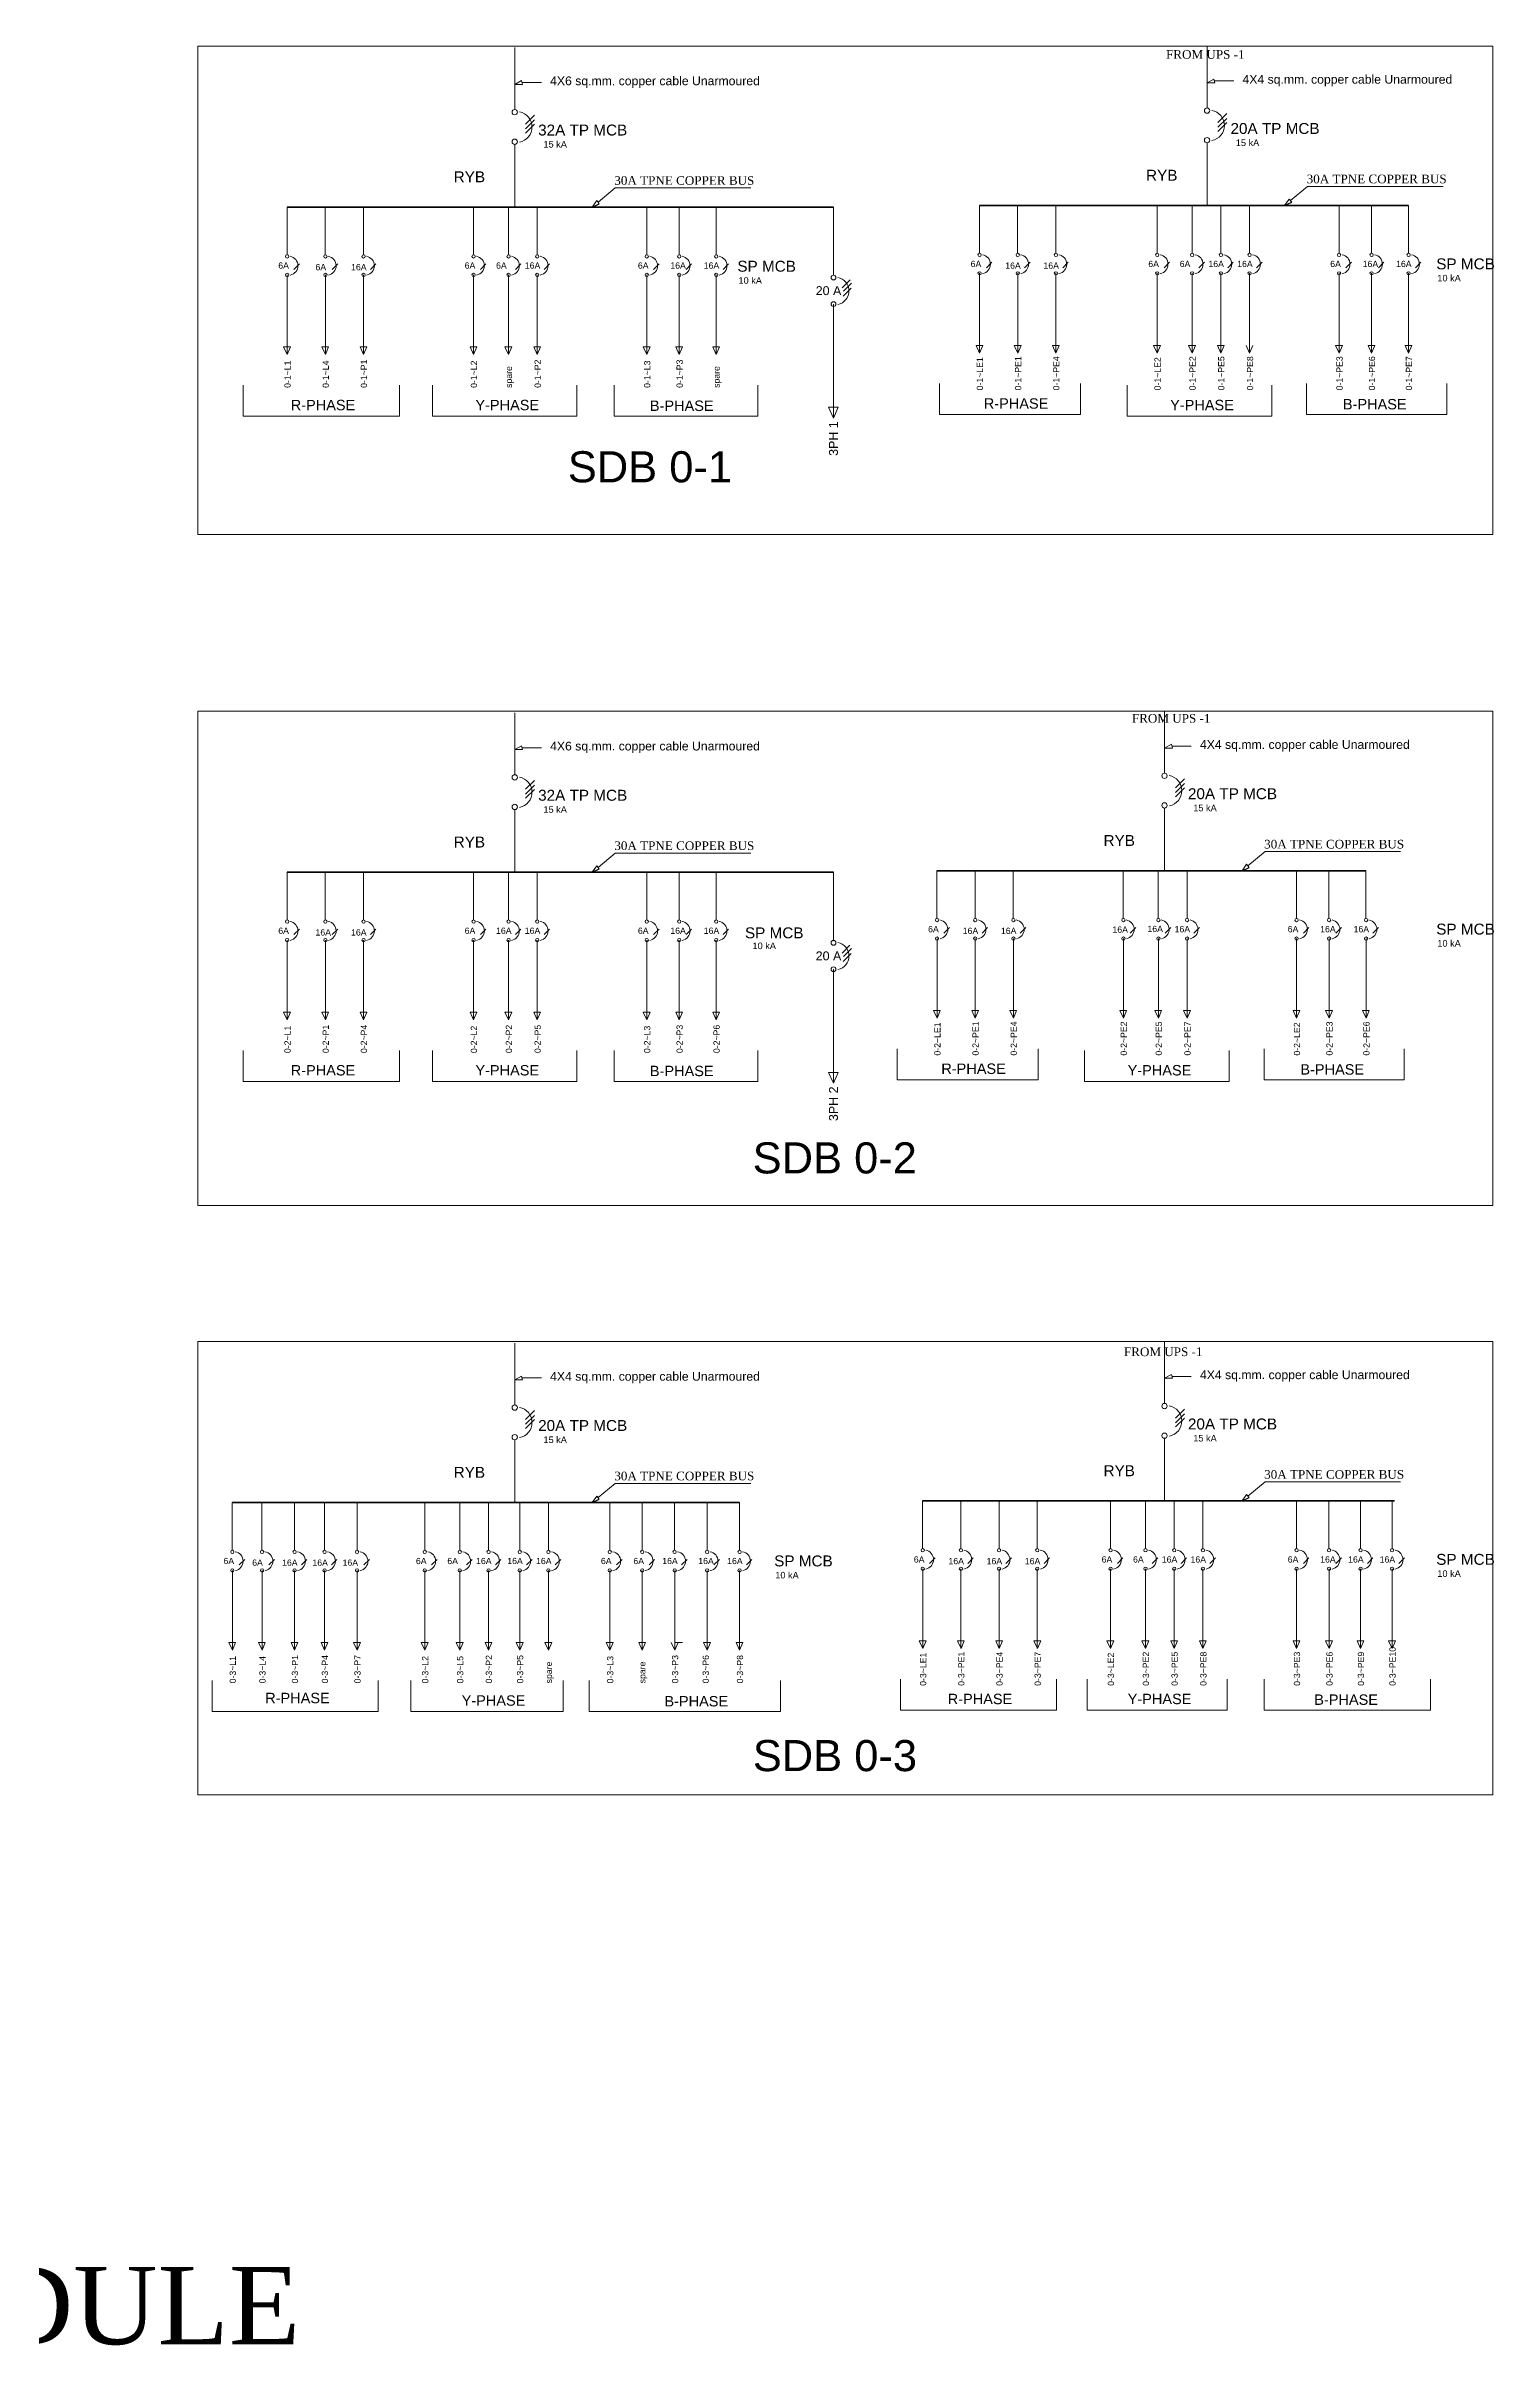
# Model space of a CAD drawing. Header units: millimetres. Extents: x 2390631 to 3337895, y 3598750 to 3969149.
# Drawn here: x 2848008 to 2918262, y 3700298 to 3811901 of the extents above; entities that cross this region are included whole.
import ezdxf

# ---------------------------------------------------------------- set-up
doc = ezdxf.new("R2010")
doc.units = ezdxf.units.MM
doc.header["$MEASUREMENT"] = 0
doc.layers.add('7 POWER PT WIRING', color=3, linetype='Continuous', lineweight=25)
doc.layers.add('Singleline', color=82, linetype='Continuous', lineweight=20)
doc.styles.add('ARIAL', font='arial.ttf')
doc.styles.add('MM', font='dutch.ttf')
doc.styles.add('ROOM', font='arial.ttf')

msp = doc.modelspace()

# ---------------------------------------------------------------- linework, layer by layer
at = {"layer": '7 POWER PT WIRING'}
for p, q in [((2874510, 3804087), (2874854, 3804247)), ((2908102, 3804162), (2908447, 3804323)), ((2874510, 3771809), (2874854, 3771969)), ((2906039, 3771884), (2906383, 3772044)), ((2874510, 3741227), (2874854, 3741387)), ((2906039, 3741302), (2906383, 3741462))]:
    msp.add_line(p, q, dxfattribs=at)
at = {"layer": 'Singleline', "ltscale": 3}
for p, q in [((2918205, 3811900), (2855377, 3811900)), ((2855377, 3811900), (2855377, 3788190)), ((2918205, 3788190), (2918205, 3811900)), ((2855377, 3788190), (2918205, 3788190)), ((2918205, 3779622), (2855377, 3779622)), ((2855377, 3779622), (2855377, 3755631)), ((2918205, 3755631), (2918205, 3779622)), ((2855377, 3755631), (2918205, 3755631)), ((2918205, 3749040), (2855377, 3749040)), ((2855377, 3749040), (2855377, 3727049)), ((2918205, 3727049), (2918205, 3749040)), ((2855377, 3727049), (2918205, 3727049))]:
    msp.add_line(p, q, dxfattribs=at)
at = {"layer": 'Singleline'}
for p, q in [((2870749, 3808820), (2870749, 3811825)), ((2904341, 3808895), (2904341, 3811901)), ((2871080, 3810224), (2870749, 3810037)), ((2904672, 3810299), (2904341, 3810112)), ((2871129, 3810037), (2870749, 3810037)), ((2904721, 3810112), (2904341, 3810112)), ((2870748, 3804087), (2870749, 3806788)), ((2870749, 3805873), (2870749, 3807126)), ((2904340, 3804162), (2904341, 3806864)), ((2904341, 3805948), (2904341, 3807202)), ((2874731, 3804396), (2874510, 3804087)), ((2908323, 3804472), (2908102, 3804162)), ((2870749, 3776542), (2870749, 3779547)), ((2902278, 3776617), (2902278, 3779622)), ((2871080, 3777945), (2870749, 3777758)), ((2871129, 3777758), (2870749, 3777758)), ((2902609, 3778021), (2902278, 3777833)), ((2902658, 3777833), (2902278, 3777833)), ((2870748, 3771809), (2870749, 3774510)), ((2870749, 3773594), (2870749, 3774848)), ((2902277, 3771884), (2902278, 3774585)), ((2902278, 3773670), (2902278, 3774923)), ((2906260, 3772193), (2906039, 3771884)), ((2874731, 3772118), (2874510, 3771809)), ((2870749, 3745960), (2870749, 3748965)), ((2902278, 3746035), (2902278, 3749040)), ((2871080, 3747364), (2870749, 3747177)), ((2871129, 3747177), (2870749, 3747177)), ((2902609, 3747439), (2902278, 3747252)), ((2902658, 3747252), (2902278, 3747252)), ((2902278, 3743088), (2902278, 3744342)), ((2870748, 3741227), (2870749, 3743928)), ((2870749, 3743013), (2870749, 3744266)), ((2902277, 3741302), (2902278, 3744004)), ((2874731, 3741536), (2874510, 3741227)), ((2906260, 3741611), (2906039, 3741302))]:
    msp.add_line(p, q, dxfattribs=at)
at = {"layer": 'Singleline', "ltscale": 2.5}
for p, q in [((2871080, 3810224), (2871129, 3810037)), ((2904672, 3810299), (2904721, 3810112)), ((2874731, 3804396), (2874854, 3804247)), ((2908323, 3804472), (2908447, 3804323)), ((2871080, 3777945), (2871129, 3777758)), ((2902609, 3778021), (2902658, 3777833)), ((2906260, 3772193), (2906383, 3772044)), ((2874731, 3772118), (2874854, 3771969)), ((2871080, 3747364), (2871129, 3747177)), ((2902609, 3747439), (2902658, 3747252)), ((2874731, 3741536), (2874854, 3741387)), ((2906260, 3741611), (2906383, 3741462))]:
    msp.add_line(p, q, dxfattribs=at)
at = {"layer": 'Singleline', "color": 4}
for p, q in [((2871104, 3810130), (2872048, 3810130)), ((2904697, 3810206), (2905640, 3810206)), ((2871104, 3777852), (2872048, 3777852)), ((2902633, 3777927), (2903577, 3777927)), ((2871104, 3747270), (2872048, 3747270)), ((2902633, 3747345), (2903577, 3747345))]:
    msp.add_line(p, q, dxfattribs=at)
at = {"layer": 'Singleline', "color": 2}
for p, q in [((2871279, 3808112), (2871710, 3808543)), ((2871279, 3807883), (2871710, 3808314)), ((2871279, 3807678), (2871710, 3808110)), ((2904871, 3808187), (2905302, 3808618)), ((2904871, 3807958), (2905302, 3808389)), ((2904871, 3807754), (2905302, 3808185)), ((2868749, 3801773), (2868749, 3804087)), ((2870446, 3801773), (2870446, 3804087)), ((2871840, 3801773), (2871840, 3804087)), ((2901918, 3801848), (2901918, 3804162)), ((2903615, 3801848), (2903615, 3804162)), ((2905009, 3801848), (2905009, 3804162)), ((2906404, 3801848), (2906404, 3804162)), ((2869083, 3801059), (2869352, 3801328)), ((2870780, 3801059), (2871049, 3801328)), ((2872174, 3801059), (2872444, 3801328)), ((2902252, 3801134), (2902521, 3801404)), ((2903949, 3801134), (2904218, 3801404)), ((2905343, 3801134), (2905613, 3801404)), ((2906738, 3801134), (2907007, 3801404)), ((2868752, 3800795), (2868752, 3796929)), ((2870449, 3800795), (2870449, 3796929)), ((2871843, 3800795), (2871843, 3796929)), ((2886707, 3800001), (2887092, 3800387)), ((2901921, 3800870), (2901921, 3797004)), ((2903618, 3800870), (2903618, 3797004)), ((2905012, 3800870), (2905012, 3797004)), ((2906407, 3800870), (2906407, 3797004)), ((2868581, 3797296), (2868911, 3797296)), ((2870278, 3797296), (2870608, 3797296)), ((2871673, 3797296), (2872003, 3797296)), ((2901750, 3797371), (2902080, 3797371)), ((2903447, 3797371), (2903777, 3797371)), ((2904842, 3797371), (2905172, 3797371)), ((2866755, 3795445), (2866755, 3793941)), ((2873768, 3795445), (2873768, 3793941)), ((2900463, 3795445), (2900463, 3793941)), ((2907476, 3795445), (2907476, 3793941)), ((2866755, 3793941), (2873768, 3793941)), ((2900463, 3793941), (2907476, 3793941)), ((2871279, 3775833), (2871710, 3776264)), ((2871279, 3775604), (2871710, 3776035)), ((2871279, 3775400), (2871710, 3775831)), ((2902808, 3775909), (2903239, 3776340)), ((2902808, 3775679), (2903239, 3776110)), ((2902808, 3775475), (2903239, 3775906)), ((2868749, 3769494), (2868749, 3771809)), ((2870446, 3769494), (2870446, 3771809)), ((2871840, 3769494), (2871840, 3771809)), ((2900278, 3769569), (2900278, 3771884)), ((2901975, 3769569), (2901975, 3771884)), ((2903369, 3769569), (2903369, 3771884)), ((2869083, 3768781), (2869352, 3769050)), ((2870780, 3768781), (2871049, 3769050)), ((2872174, 3768781), (2872444, 3769050)), ((2900612, 3768856), (2900881, 3769125)), ((2902309, 3768856), (2902578, 3769125)), ((2903703, 3768856), (2903973, 3769125)), ((2868752, 3768516), (2868752, 3764650)), ((2870449, 3768516), (2870449, 3764650)), ((2871843, 3768516), (2871843, 3764650)), ((2886706, 3767723), (2887091, 3768108)), ((2900281, 3768591), (2900281, 3764725)), ((2901978, 3768591), (2901978, 3764725)), ((2903372, 3768591), (2903372, 3764725)), ((2868581, 3765018), (2868911, 3765018)), ((2870278, 3765018), (2870608, 3765018)), ((2871673, 3765018), (2872003, 3765018)), ((2900110, 3765093), (2900440, 3765093)), ((2901807, 3765093), (2902137, 3765093)), ((2903202, 3765093), (2903532, 3765093)), ((2866755, 3763167), (2866755, 3761662)), ((2873768, 3763167), (2873768, 3761662)), ((2898399, 3763167), (2898399, 3761662)), ((2905413, 3763167), (2905413, 3761662)), ((2866755, 3761662), (2873768, 3761662)), ((2898399, 3761662), (2905413, 3761662)), ((2871279, 3745252), (2871710, 3745683)), ((2871279, 3745023), (2871710, 3745454)), ((2902808, 3745327), (2903239, 3745758)), ((2902808, 3745098), (2903239, 3745529)), ((2871279, 3744818), (2871710, 3745250)), ((2902808, 3744894), (2903239, 3745325)), ((2866384, 3738913), (2866384, 3741227)), ((2868082, 3738913), (2868082, 3741227)), ((2869476, 3738913), (2869476, 3741227)), ((2870990, 3738913), (2870990, 3741227)), ((2872385, 3738913), (2872385, 3741227)), ((2899654, 3738988), (2899654, 3741302)), ((2901351, 3738988), (2901351, 3741302)), ((2902746, 3738988), (2902746, 3741302)), ((2904140, 3738988), (2904140, 3741302)), ((2866387, 3737935), (2866387, 3734069)), ((2866719, 3738199), (2866988, 3738468)), ((2868084, 3737935), (2868084, 3734069)), ((2868416, 3738199), (2868685, 3738468)), ((2869479, 3737935), (2869479, 3734069)), ((2869810, 3738199), (2870080, 3738468)), ((2870993, 3737935), (2870993, 3734069)), ((2871325, 3738199), (2871594, 3738468)), ((2872388, 3737935), (2872388, 3734069)), ((2872719, 3738199), (2872989, 3738468)), ((2899657, 3738010), (2899657, 3734144)), ((2899988, 3738274), (2900257, 3738544)), ((2901354, 3738010), (2901354, 3734144)), ((2901685, 3738274), (2901954, 3738544)), ((2902748, 3738010), (2902748, 3734144)), ((2903080, 3738274), (2903349, 3738544)), ((2904143, 3738010), (2904143, 3734144)), ((2904474, 3738274), (2904744, 3738544)), ((2866217, 3734436), (2866547, 3734436)), ((2867914, 3734436), (2868244, 3734436)), ((2869309, 3734436), (2869639, 3734436)), ((2870823, 3734436), (2871153, 3734436)), ((2872218, 3734436), (2872548, 3734436)), ((2899486, 3734511), (2899816, 3734511)), ((2901183, 3734511), (2901513, 3734511)), ((2902578, 3734511), (2902908, 3734511)), ((2903973, 3734511), (2904303, 3734511)), ((2865704, 3732585), (2865704, 3731081)), ((2873102, 3732585), (2873102, 3731081)), ((2898523, 3732660), (2898523, 3731156)), ((2905316, 3732660), (2905316, 3731156)), ((2865704, 3731081), (2873102, 3731081)), ((2898523, 3731156), (2905316, 3731156))]:
    msp.add_line(p, q, dxfattribs=at)
at = {"layer": 'Singleline', "color": 1, "lineweight": 80}
for p, q in [((2886213, 3804087), (2859706, 3804087)), ((2914114, 3804162), (2893298, 3804162)), ((2886212, 3771809), (2859706, 3771809)), ((2912051, 3771884), (2891235, 3771884)), ((2881658, 3741227), (2857046, 3741227)), ((2913436, 3741302), (2890542, 3741302))]:
    msp.add_line(p, q, dxfattribs=at)
at = {"layer": 'Singleline', "color": 1}
for p, q in [((2859706, 3801773), (2859706, 3804087)), ((2861559, 3801773), (2861559, 3804087)), ((2863411, 3801773), (2863411, 3804087)), ((2893298, 3801848), (2893298, 3804162)), ((2895151, 3801848), (2895151, 3804162)), ((2897004, 3801848), (2897004, 3804162)), ((2860040, 3801059), (2860309, 3801328)), ((2861893, 3801059), (2862162, 3801328)), ((2863746, 3801059), (2864015, 3801328)), ((2893632, 3801134), (2893902, 3801404)), ((2895485, 3801134), (2895755, 3801404)), ((2897338, 3801134), (2897608, 3801404)), ((2859709, 3800795), (2859709, 3796929)), ((2861562, 3800795), (2861562, 3796929)), ((2863414, 3800795), (2863414, 3796929)), ((2886632, 3800167), (2887017, 3800553)), ((2893301, 3800870), (2893301, 3797004)), ((2895154, 3800870), (2895154, 3797004)), ((2897007, 3800870), (2897007, 3797004)), ((2859538, 3797296), (2859868, 3797296)), ((2861391, 3797296), (2861721, 3797296)), ((2863244, 3797296), (2863574, 3797296)), ((2893131, 3797371), (2893461, 3797371)), ((2894984, 3797371), (2895314, 3797371)), ((2896836, 3797371), (2897166, 3797371)), ((2857582, 3795445), (2857582, 3793941)), ((2865162, 3795445), (2865162, 3793941)), ((2891363, 3795520), (2891363, 3794016)), ((2898207, 3795520), (2898207, 3794016)), ((2857582, 3793941), (2865162, 3793941)), ((2891363, 3794016), (2898207, 3794016)), ((2859706, 3769494), (2859706, 3771809)), ((2861559, 3769494), (2861559, 3771809)), ((2863411, 3769494), (2863411, 3771809)), ((2891235, 3769569), (2891235, 3771884)), ((2893088, 3769569), (2893088, 3771884)), ((2894941, 3769569), (2894941, 3771884)), ((2860040, 3768781), (2860309, 3769050)), ((2861893, 3768781), (2862162, 3769050)), ((2863746, 3768781), (2864015, 3769050)), ((2891569, 3768856), (2891838, 3769125)), ((2893422, 3768856), (2893691, 3769125)), ((2895275, 3768856), (2895544, 3769125)), ((2859709, 3768516), (2859709, 3764650)), ((2861562, 3768516), (2861562, 3764650)), ((2863414, 3768516), (2863414, 3764650)), ((2886631, 3767889), (2887016, 3768274)), ((2891238, 3768591), (2891238, 3764725)), ((2893091, 3768591), (2893091, 3764725)), ((2894943, 3768591), (2894943, 3764725)), ((2859538, 3765018), (2859868, 3765018)), ((2861391, 3765018), (2861721, 3765018)), ((2863244, 3765018), (2863574, 3765018)), ((2891067, 3765093), (2891397, 3765093)), ((2892920, 3765093), (2893250, 3765093)), ((2894773, 3765093), (2895103, 3765093)), ((2857582, 3763167), (2857582, 3761662)), ((2865162, 3763167), (2865162, 3761662)), ((2889300, 3763242), (2889300, 3761738)), ((2896144, 3763242), (2896144, 3761738)), ((2857582, 3761662), (2865162, 3761662)), ((2889300, 3761738), (2896144, 3761738)), ((2857046, 3738913), (2857046, 3741227)), ((2858487, 3738913), (2858487, 3741227)), ((2860065, 3738913), (2860065, 3741227)), ((2861520, 3738913), (2861520, 3741227)), ((2863098, 3738913), (2863098, 3741227)), ((2890542, 3738988), (2890542, 3741302)), ((2892395, 3738988), (2892395, 3741302)), ((2894248, 3738988), (2894248, 3741302)), ((2896100, 3738988), (2896100, 3741302)), ((2857049, 3737935), (2857049, 3734069)), ((2857380, 3738199), (2857649, 3738468)), ((2858490, 3737935), (2858490, 3734069)), ((2858821, 3738199), (2859091, 3738468)), ((2860068, 3737935), (2860068, 3734069)), ((2860399, 3738199), (2860669, 3738468)), ((2861523, 3737935), (2861523, 3734069)), ((2861854, 3738199), (2862124, 3738468)), ((2863101, 3737935), (2863101, 3734069)), ((2863432, 3738199), (2863702, 3738468)), ((2890545, 3738010), (2890545, 3734144)), ((2890876, 3738274), (2891145, 3738544)), ((2892398, 3738010), (2892398, 3734144)), ((2892729, 3738274), (2892998, 3738544)), ((2894251, 3738010), (2894251, 3734144)), ((2894582, 3738274), (2894851, 3738544)), ((2896103, 3738010), (2896103, 3734144)), ((2896435, 3738274), (2896704, 3738544)), ((2856878, 3734436), (2857208, 3734436)), ((2858319, 3734436), (2858649, 3734436)), ((2859897, 3734436), (2860227, 3734436)), ((2861352, 3734436), (2861682, 3734436)), ((2862930, 3734436), (2863260, 3734436)), ((2890380, 3734511), (2890710, 3734511)), ((2892233, 3734511), (2892563, 3734511)), ((2894086, 3734511), (2894416, 3734511)), ((2895938, 3734511), (2896268, 3734511)), ((2856064, 3732585), (2856064, 3731081)), ((2864119, 3732585), (2864119, 3731081)), ((2889459, 3732660), (2889459, 3731156)), ((2897039, 3732660), (2897039, 3731156)), ((2856064, 3731081), (2864119, 3731081)), ((2889459, 3731156), (2897039, 3731156))]:
    msp.add_line(p, q, dxfattribs=at)
at = {"layer": 'Singleline', "color": 5}
for p, q in [((2877154, 3801773), (2877154, 3804087)), ((2878728, 3801773), (2878728, 3804087)), ((2880522, 3801773), (2880522, 3804087)), ((2910746, 3801848), (2910746, 3804162)), ((2912321, 3801848), (2912321, 3804162)), ((2914114, 3801848), (2914114, 3804162)), ((2877488, 3801059), (2877757, 3801328)), ((2879062, 3801059), (2879332, 3801328)), ((2880856, 3801059), (2881125, 3801328)), ((2911080, 3801134), (2911350, 3801404)), ((2912655, 3801134), (2912924, 3801404)), ((2914448, 3801134), (2914718, 3801404)), ((2877156, 3800795), (2877156, 3796929)), ((2878731, 3800795), (2878731, 3796929)), ((2880525, 3800795), (2880525, 3796929)), ((2886691, 3799757), (2887076, 3800142)), ((2910749, 3800870), (2910749, 3797004)), ((2912324, 3800870), (2912324, 3797004)), ((2914117, 3800870), (2914117, 3797004)), ((2876986, 3797296), (2877316, 3797296)), ((2878561, 3797296), (2878891, 3797296)), ((2880354, 3797296), (2880684, 3797296)), ((2910579, 3797371), (2910909, 3797371)), ((2912153, 3797371), (2912483, 3797371)), ((2913947, 3797371), (2914277, 3797371)), ((2875578, 3795445), (2875578, 3793941)), ((2882543, 3795445), (2882543, 3793941)), ((2909170, 3795520), (2909170, 3794016)), ((2915971, 3795520), (2915971, 3794016)), ((2875578, 3793941), (2882543, 3793941)), ((2909170, 3794016), (2915971, 3794016)), ((2877154, 3769494), (2877154, 3771809)), ((2878728, 3769494), (2878728, 3771809)), ((2880522, 3769494), (2880522, 3771809)), ((2908683, 3769569), (2908683, 3771884)), ((2910257, 3769569), (2910257, 3771884)), ((2912051, 3769569), (2912051, 3771884)), ((2877488, 3768781), (2877757, 3769050)), ((2879062, 3768781), (2879332, 3769050)), ((2880856, 3768781), (2881125, 3769050)), ((2909017, 3768856), (2909286, 3769125)), ((2910591, 3768856), (2910861, 3769125)), ((2912385, 3768856), (2912654, 3769125)), ((2877156, 3768516), (2877156, 3764650)), ((2878731, 3768516), (2878731, 3764650)), ((2880525, 3768516), (2880525, 3764650)), ((2886690, 3767479), (2887075, 3767864)), ((2908686, 3768591), (2908686, 3764725)), ((2910260, 3768591), (2910260, 3764725)), ((2912054, 3768591), (2912054, 3764725)), ((2876986, 3765018), (2877316, 3765018)), ((2878561, 3765018), (2878891, 3765018)), ((2880354, 3765018), (2880684, 3765018)), ((2908515, 3765093), (2908845, 3765093)), ((2910090, 3765093), (2910420, 3765093)), ((2911883, 3765093), (2912213, 3765093)), ((2875578, 3763167), (2875578, 3761662)), ((2882543, 3763167), (2882543, 3761662)), ((2907107, 3763242), (2907107, 3761738)), ((2913907, 3763242), (2913907, 3761738)), ((2875578, 3761662), (2882543, 3761662)), ((2907107, 3761738), (2913907, 3761738)), ((2875360, 3738913), (2875360, 3741227)), ((2876935, 3738913), (2876935, 3741227)), ((2878509, 3738913), (2878509, 3741227)), ((2878509, 3738913), (2878509, 3741227)), ((2880084, 3738913), (2880084, 3741227)), ((2880084, 3738913), (2880084, 3741227)), ((2881658, 3738913), (2881658, 3741227)), ((2881658, 3738913), (2881658, 3741227)), ((2908683, 3738988), (2908683, 3741302)), ((2910257, 3738988), (2910257, 3741302)), ((2911786, 3738988), (2911786, 3741302)), ((2913316, 3738988), (2913316, 3741302)), ((2875363, 3737935), (2875363, 3734069)), ((2875694, 3738199), (2875964, 3738468)), ((2876938, 3737935), (2876938, 3734069)), ((2877269, 3738199), (2877538, 3738468)), ((2878512, 3737935), (2878512, 3734069)), ((2878843, 3738199), (2879113, 3738468)), ((2880087, 3737935), (2880087, 3734069)), ((2880418, 3738199), (2880687, 3738468)), ((2881661, 3737935), (2881661, 3734069)), ((2881992, 3738199), (2882262, 3738468)), ((2908686, 3738010), (2908686, 3734144)), ((2909017, 3738274), (2909286, 3738544)), ((2910260, 3738010), (2910260, 3734144)), ((2910591, 3738274), (2910861, 3738544)), ((2911789, 3738010), (2911789, 3734144)), ((2912121, 3738274), (2912390, 3738544)), ((2913319, 3738010), (2913319, 3734144)), ((2913650, 3738274), (2913919, 3738544)), ((2875193, 3734436), (2875522, 3734436)), ((2876767, 3734436), (2877097, 3734436)), ((2878558, 3734436), (2878888, 3734436)), ((2879916, 3734436), (2880246, 3734436)), ((2881491, 3734436), (2881821, 3734436)), ((2908515, 3734511), (2908845, 3734511)), ((2910090, 3734511), (2910420, 3734511)), ((2911619, 3734511), (2911949, 3734511)), ((2913148, 3734511), (2913478, 3734511)), ((2874356, 3732585), (2874356, 3731081)), ((2883652, 3732585), (2883652, 3731081)), ((2907107, 3732660), (2907107, 3731156)), ((2915181, 3732660), (2915181, 3731156)), ((2874356, 3731081), (2883652, 3731081)), ((2907107, 3731156), (2915181, 3731156))]:
    msp.add_line(p, q, dxfattribs=at)
at = {"layer": 'Singleline', "color": 7, "true_color": 0xffffff}
for p, q in [((2886213, 3800777), (2886213, 3804087)), ((2886217, 3799379), (2886217, 3793850)), ((2885973, 3794376), (2886445, 3794376)), ((2886212, 3768499), (2886212, 3771809)), ((2886216, 3767100), (2886216, 3761572)), ((2885972, 3762097), (2886444, 3762097))]:
    msp.add_line(p, q, dxfattribs=at)
at = {"layer": 'Singleline'}
for points in [[(2882205, 3805016), (2875629, 3805016), (2874792, 3804322)], [(2915797, 3805091), (2909221, 3805091), (2908385, 3804397)], [(2882205, 3772738), (2875629, 3772738), (2874792, 3772043)], [(2913734, 3772813), (2907158, 3772813), (2906321, 3772119)], [(2882205, 3742156), (2875629, 3742156), (2874792, 3741462)], [(2913734, 3742231), (2907158, 3742231), (2906321, 3741537)]]:
    msp.add_lwpolyline(points, dxfattribs=at)
at = {"layer": 'Singleline', "color": 1}
for points in [[(2859868, 3797296), (2859709, 3796929), (2859538, 3797296)], [(2861721, 3797296), (2861562, 3796929), (2861391, 3797296)], [(2863574, 3797296), (2863414, 3796929), (2863244, 3797296)], [(2893461, 3797371), (2893301, 3797004), (2893131, 3797371)], [(2895314, 3797371), (2895154, 3797004), (2894984, 3797371)], [(2897166, 3797371), (2897007, 3797004), (2896836, 3797371)], [(2859868, 3765018), (2859709, 3764650), (2859538, 3765018)], [(2861721, 3765018), (2861562, 3764650), (2861391, 3765018)], [(2863574, 3765018), (2863414, 3764650), (2863244, 3765018)], [(2891397, 3765093), (2891238, 3764725), (2891067, 3765093)], [(2893250, 3765093), (2893091, 3764725), (2892920, 3765093)], [(2895103, 3765093), (2894943, 3764725), (2894773, 3765093)], [(2857208, 3734436), (2857049, 3734069), (2856878, 3734436)], [(2858649, 3734436), (2858490, 3734069), (2858319, 3734436)], [(2860227, 3734436), (2860068, 3734069), (2859897, 3734436)], [(2861682, 3734436), (2861523, 3734069), (2861352, 3734436)], [(2863260, 3734436), (2863101, 3734069), (2862930, 3734436)], [(2890710, 3734511), (2890550, 3734144), (2890380, 3734511)], [(2892563, 3734511), (2892403, 3734144), (2892233, 3734511)], [(2894416, 3734511), (2894256, 3734144), (2894086, 3734511)], [(2896268, 3734511), (2896109, 3734144), (2895938, 3734511)]]:
    msp.add_lwpolyline(points, dxfattribs=at)
at = {"layer": 'Singleline', "color": 2}
for points in [[(2868911, 3797296), (2868752, 3796929), (2868581, 3797296)], [(2870608, 3797296), (2870449, 3796929), (2870278, 3797296)], [(2872003, 3797296), (2871843, 3796929), (2871673, 3797296)], [(2902080, 3797371), (2901921, 3797004), (2901750, 3797371)], [(2903777, 3797371), (2903618, 3797004), (2903447, 3797371)], [(2905172, 3797371), (2905012, 3797004), (2904842, 3797371)], [(2906566, 3797371), (2906407, 3797004), (2906236, 3797371)], [(2868911, 3765018), (2868752, 3764650), (2868581, 3765018)], [(2870608, 3765018), (2870449, 3764650), (2870278, 3765018)], [(2872003, 3765018), (2871843, 3764650), (2871673, 3765018)], [(2900440, 3765093), (2900281, 3764725), (2900110, 3765093)], [(2902137, 3765093), (2901978, 3764725), (2901807, 3765093)], [(2903532, 3765093), (2903372, 3764725), (2903202, 3765093)], [(2866547, 3734436), (2866387, 3734069), (2866217, 3734436)], [(2868244, 3734436), (2868084, 3734069), (2867914, 3734436)], [(2869639, 3734436), (2869479, 3734069), (2869309, 3734436)], [(2871153, 3734436), (2870993, 3734069), (2870823, 3734436)], [(2872548, 3734436), (2872388, 3734069), (2872218, 3734436)], [(2899816, 3734511), (2899657, 3734144), (2899486, 3734511)], [(2901513, 3734511), (2901354, 3734144), (2901183, 3734511)], [(2902908, 3734511), (2902748, 3734144), (2902578, 3734511)], [(2904303, 3734511), (2904143, 3734144), (2903973, 3734511)]]:
    msp.add_lwpolyline(points, dxfattribs=at)
at = {"layer": 'Singleline', "color": 5}
for points in [[(2877316, 3797296), (2877156, 3796929), (2876986, 3797296)], [(2878891, 3797296), (2878731, 3796929), (2878561, 3797296)], [(2880684, 3797296), (2880525, 3796929), (2880354, 3797296)], [(2910909, 3797371), (2910749, 3797004), (2910579, 3797371)], [(2912483, 3797371), (2912324, 3797004), (2912153, 3797371)], [(2914277, 3797371), (2914117, 3797004), (2913947, 3797371)], [(2877316, 3765018), (2877156, 3764650), (2876986, 3765018)], [(2878891, 3765018), (2878731, 3764650), (2878561, 3765018)], [(2880684, 3765018), (2880525, 3764650), (2880354, 3765018)], [(2908845, 3765093), (2908686, 3764725), (2908515, 3765093)], [(2910420, 3765093), (2910260, 3764725), (2910090, 3765093)], [(2912213, 3765093), (2912054, 3764725), (2911883, 3765093)], [(2875522, 3734436), (2875363, 3734069), (2875193, 3734436)], [(2877097, 3734436), (2876938, 3734069), (2876767, 3734436)], [(2878672, 3734436), (2878512, 3734069), (2878342, 3734436)], [(2880246, 3734436), (2880087, 3734069), (2879916, 3734436)], [(2881821, 3734436), (2881661, 3734069), (2881491, 3734436)], [(2908845, 3734511), (2908686, 3734144), (2908515, 3734511)], [(2910420, 3734511), (2910260, 3734144), (2910090, 3734511)], [(2911949, 3734511), (2911789, 3734144), (2911619, 3734511)], [(2913478, 3734511), (2913319, 3734144), (2913148, 3734511)]]:
    msp.add_lwpolyline(points, dxfattribs=at)
at = {"layer": 'Singleline', "color": 7, "true_color": 0xffffff}
for points in [[(2886445, 3794376), (2886217, 3793850), (2885973, 3794376)], [(2886444, 3762097), (2886216, 3761572), (2885972, 3762097)]]:
    msp.add_lwpolyline(points, dxfattribs=at)
at = {"layer": 'Singleline', "color": 2}
for centre, radius in [((2870749, 3808691), 129), ((2904341, 3808767), 129), ((2870749, 3807255), 129), ((2904341, 3807331), 129), ((2868752, 3801692), 80.5), ((2870449, 3801692), 80.5), ((2871843, 3801692), 80.5), ((2901921, 3801767), 80.5), ((2903618, 3801767), 80.5), ((2905012, 3801767), 80.5), ((2906407, 3801767), 80.5), ((2868752, 3800795), 80.5), ((2870449, 3800795), 80.5), ((2871843, 3800795), 80.5), ((2901921, 3800870), 80.5), ((2903618, 3800870), 80.5), ((2905012, 3800870), 80.5), ((2906407, 3800870), 80.5), ((2870749, 3776413), 129), ((2902278, 3776488), 129), ((2870749, 3774977), 129), ((2902278, 3775052), 129), ((2868752, 3769414), 80.5), ((2870449, 3769414), 80.5), ((2871843, 3769414), 80.5), ((2900281, 3769489), 80.5), ((2901978, 3769489), 80.5), ((2903372, 3769489), 80.5), ((2868752, 3768516), 80.5), ((2870449, 3768516), 80.5), ((2871843, 3768516), 80.5), ((2900281, 3768591), 80.5), ((2901978, 3768591), 80.5), ((2903372, 3768591), 80.5), ((2870749, 3745831), 129), ((2902278, 3745907), 129), ((2870749, 3744395), 129), ((2902278, 3744470), 129), ((2866387, 3738832), 80.5), ((2868084, 3738832), 80.5), ((2869479, 3738832), 80.5), ((2870993, 3738832), 80.5), ((2872388, 3738832), 80.5), ((2899657, 3738907), 80.5), ((2901354, 3738907), 80.5), ((2902748, 3738907), 80.5), ((2904143, 3738907), 80.5), ((2866387, 3737935), 80.5), ((2868084, 3737935), 80.5), ((2869479, 3737935), 80.5), ((2870993, 3737935), 80.5), ((2872388, 3737935), 80.5), ((2899657, 3738010), 80.5), ((2901354, 3738010), 80.5), ((2902748, 3738010), 80.5), ((2904143, 3738010), 80.5)]:
    msp.add_circle(centre, radius, dxfattribs=at)
at = {"layer": 'Singleline', "color": 1}
for centre in [(2859709, 3801692), (2861562, 3801692), (2863414, 3801692), (2893301, 3801767), (2895154, 3801767), (2897007, 3801767), (2859709, 3800795), (2861562, 3800795), (2863414, 3800795), (2893301, 3800870), (2895154, 3800870), (2897007, 3800870), (2859709, 3769414), (2861562, 3769414), (2863414, 3769414), (2891238, 3769489), (2893091, 3769489), (2894943, 3769489), (2859709, 3768516), (2861562, 3768516), (2863414, 3768516), (2891238, 3768591), (2893091, 3768591), (2894943, 3768591), (2857049, 3738832), (2858490, 3738832), (2860068, 3738832), (2861523, 3738832), (2863101, 3738832), (2890545, 3738907), (2892398, 3738907), (2894251, 3738907), (2896103, 3738907), (2857049, 3737935), (2858490, 3737935), (2860068, 3737935), (2861523, 3737935), (2863101, 3737935), (2890545, 3738010), (2892398, 3738010), (2894251, 3738010), (2896103, 3738010)]:
    msp.add_circle(centre, 80.5, dxfattribs=at)
at = {"layer": 'Singleline', "color": 5}
for centre in [(2877156, 3801692), (2878731, 3801692), (2880525, 3801692), (2910749, 3801767), (2912324, 3801767), (2914117, 3801767), (2877156, 3800795), (2878731, 3800795), (2880525, 3800795), (2910749, 3800870), (2912324, 3800870), (2914117, 3800870), (2877156, 3769414), (2878731, 3769414), (2880525, 3769414), (2908686, 3769489), (2910260, 3769489), (2912054, 3769489), (2877156, 3768516), (2878731, 3768516), (2880525, 3768516), (2908686, 3768591), (2910260, 3768591), (2912054, 3768591), (2875363, 3738832), (2876938, 3738832), (2878509, 3738832), (2880087, 3738832), (2881661, 3738832), (2908686, 3738907), (2910260, 3738907), (2911789, 3738907), (2913319, 3738907), (2875363, 3737935), (2876938, 3737935), (2878512, 3737935), (2880087, 3737935), (2881661, 3737935), (2908686, 3738010), (2910260, 3738010), (2911789, 3738010), (2913319, 3738010)]:
    msp.add_circle(centre, 80.5, dxfattribs=at)
at = {"layer": 'Singleline', "color": 7, "true_color": 0xffffff}
for centre in [(2886217, 3800662), (2886217, 3799379), (2886216, 3768384), (2886216, 3767100)]:
    msp.add_circle(centre, 115, dxfattribs=at)
at = {"layer": 'Singleline', "color": 2}
for centre, radius in [((2870841, 3807968), 747), ((2904434, 3808044), 747), ((2868809, 3801240), 467), ((2870506, 3801240), 467), ((2871901, 3801240), 467), ((2901978, 3801316), 467), ((2903675, 3801316), 467), ((2905070, 3801316), 467), ((2906465, 3801316), 467), ((2870841, 3775690), 747), ((2902371, 3775765), 747), ((2868809, 3768962), 467), ((2870506, 3768962), 467), ((2871901, 3768962), 467), ((2900338, 3769037), 467), ((2902035, 3769037), 467), ((2903430, 3769037), 467), ((2870841, 3745108), 747), ((2902371, 3745184), 747), ((2866445, 3738380), 467), ((2868142, 3738380), 467), ((2869537, 3738380), 467), ((2871051, 3738380), 467), ((2872446, 3738380), 467), ((2899715, 3738456), 467), ((2901412, 3738456), 467), ((2902806, 3738456), 467), ((2904201, 3738456), 467)]:
    msp.add_arc(centre, radius, 281.24796, 79.48748, dxfattribs=at)
at = {"layer": 'Singleline', "color": 1}
for centre in [(2859766, 3801240), (2861619, 3801240), (2863472, 3801240), (2893359, 3801316), (2895212, 3801316), (2897065, 3801316), (2859766, 3768962), (2861619, 3768962), (2863472, 3768962), (2891296, 3769037), (2893148, 3769037), (2895001, 3769037), (2857106, 3738380), (2858548, 3738380), (2860126, 3738380), (2861581, 3738380), (2863159, 3738380), (2890603, 3738456), (2892455, 3738456), (2894308, 3738456), (2896161, 3738456)]:
    msp.add_arc(centre, 467, 281.24796, 79.48748, dxfattribs=at)
at = {"layer": 'Singleline', "color": 5}
for centre in [(2877214, 3801240), (2878789, 3801240), (2880582, 3801240), (2910807, 3801316), (2912381, 3801316), (2914175, 3801316), (2877214, 3768962), (2878789, 3768962), (2880582, 3768962), (2908743, 3769037), (2910318, 3769037), (2912112, 3769037), (2875421, 3738380), (2876995, 3738380), (2878570, 3738380), (2880144, 3738380), (2881719, 3738380), (2908743, 3738456), (2910318, 3738456), (2911847, 3738456), (2913377, 3738456)]:
    msp.add_arc(centre, 467, 281.24796, 79.48748, dxfattribs=at)
at = {"layer": 'Singleline', "color": 7, "true_color": 0xffffff}
for centre in [(2886300, 3800016), (2886299, 3767738)]:
    msp.add_arc(centre, 668, 281.24796, 79.48748, dxfattribs=at)

# ---------------------------------------------------------------- texts
at = {"layer": 'Singleline', "color": 1}
for s, height, style, p in [('FROM UPS -1', 420.38, 'MM', (2902350, 3811280)), ('32A TP MCB', 530.5, 'ROOM', (2871885, 3807557)), ('20A TP MCB', 530.5, 'ROOM', (2905477, 3807633)), ('15 kA', 318.3, 'ROOM', (2872144, 3806973)), ('15 kA', 318.3, 'ROOM', (2905737, 3807048)), (' RYB', 530.5, 'ROOM', (2867583, 3805287)), (' RYB', 530.5, 'ROOM', (2901175, 3805363)), ('30A TPNE COPPER BUS', 420.38, 'MM', (2909174, 3805239)), ('30A TPNE COPPER BUS', 420.38, 'MM', (2875582, 3805164)), ('6A  ', 302.4, 'ARIAL', (2859278, 3801098)), ('6A  ', 302.4, 'ARIAL', (2861084, 3801018)), ('16A  ', 302.4, 'ARIAL', (2862810, 3801018)), (' SP MCB', 530.5, 'ROOM', (2881347, 3800949)), ('6A  ', 302.4, 'ARIAL', (2892870, 3801174)), ('16A  ', 302.4, 'ARIAL', (2894550, 3801093)), ('16A  ', 302.4, 'ARIAL', (2896403, 3801093)), (' SP MCB', 530.5, 'ROOM', (2915255, 3801063)), ('10 kA', 318.3, 'ROOM', (2881607, 3800364)), ('10 kA', 318.3, 'ROOM', (2915515, 3800478)), ('R-PHASE', 504, 'ARIAL', (2859883, 3794227)), ('R-PHASE', 504, 'ARIAL', (2893510, 3794302)), ('FROM UPS -1', 420.38, 'MM', (2900694, 3779067)), ('32A TP MCB', 530.5, 'ROOM', (2871885, 3775279)), ('20A TP MCB', 530.5, 'ROOM', (2903414, 3775354)), ('15 kA', 318.3, 'ROOM', (2872144, 3774694)), ('15 kA', 318.3, 'ROOM', (2903673, 3774769)), (' RYB', 530.5, 'ROOM', (2867583, 3773009)), ('30A TPNE COPPER BUS', 420.38, 'MM', (2875582, 3772886)), (' RYB', 530.5, 'ROOM', (2899112, 3773084)), ('30A TPNE COPPER BUS', 420.38, 'MM', (2907111, 3772961)), ('6A  ', 302.4, 'ARIAL', (2859278, 3768820)), ('16A  ', 302.4, 'ARIAL', (2861084, 3768739)), ('16A  ', 302.4, 'ARIAL', (2862810, 3768739)), (' SP MCB', 530.5, 'ROOM', (2881715, 3768602)), ('6A  ', 302.4, 'ARIAL', (2890807, 3768895)), ('16A  ', 302.4, 'ARIAL', (2892486, 3768815)), ('16A  ', 302.4, 'ARIAL', (2894339, 3768815)), (' SP MCB', 530.5, 'ROOM', (2915255, 3768784)), ('10 kA', 318.3, 'ROOM', (2882287, 3768078)), ('10 kA', 318.3, 'ROOM', (2915515, 3768200)), ('R-PHASE', 504, 'ARIAL', (2859883, 3761948)), ('R-PHASE', 504, 'ARIAL', (2891447, 3762024)), ('FROM UPS -1', 420.38, 'MM', (2900308, 3748330)), ('20A TP MCB', 530.5, 'ROOM', (2871885, 3744697)), ('15 kA', 318.3, 'ROOM', (2872144, 3744113)), ('20A TP MCB', 530.5, 'ROOM', (2903414, 3744772)), ('15 kA', 318.3, 'ROOM', (2903673, 3744188)), (' RYB', 530.5, 'ROOM', (2867583, 3742427)), ('30A TPNE COPPER BUS', 420.38, 'MM', (2875582, 3742304)), (' RYB', 530.5, 'ROOM', (2899112, 3742503)), ('30A TPNE COPPER BUS', 420.38, 'MM', (2907111, 3742379)), (' SP MCB', 530.5, 'ROOM', (2915255, 3738203)), ('6A  ', 302.4, 'ARIAL', (2856618, 3738238)), ('6A  ', 302.4, 'ARIAL', (2858012, 3738158)), ('16A  ', 302.4, 'ARIAL', (2859464, 3738158)), ('16A  ', 302.4, 'ARIAL', (2860935, 3738158)), ('16A  ', 302.4, 'ARIAL', (2862398, 3738158)), (' SP MCB', 530.5, 'ROOM', (2883132, 3738127)), ('10 kA', 318.3, 'ROOM', (2883392, 3737543)), ('6A  ', 302.4, 'ARIAL', (2890114, 3738314)), ('16A  ', 302.4, 'ARIAL', (2891794, 3738233)), ('16A  ', 302.4, 'ARIAL', (2893646, 3738233)), ('16A  ', 302.4, 'ARIAL', (2895499, 3738233)), ('10 kA', 318.3, 'ROOM', (2915515, 3737618)), ('R-PHASE', 504, 'ARIAL', (2858644, 3731488)), ('R-PHASE', 504, 'ARIAL', (2891760, 3731442)), ('OVERALL SCHEMATIC POWER DISTRIBUTION DIAGRAM WITH CABLE SCHEDULE', 3750, 'MM', (2641809, 3700385))]:
    msp.add_text(s, height=height, dxfattribs=dict(at, style=style)).set_placement(p)
at = {"layer": 'Singleline', "style": 'ROOM'}
for s, p in [('4X6 sq.mm. copper cable Unarmoured', (2872466, 3809997)), ('4X4 sq.mm. copper cable Unarmoured', (2906059, 3810072)), ('4X6 sq.mm. copper cable Unarmoured', (2872466, 3777719)), ('4X4 sq.mm. copper cable Unarmoured', (2903995, 3777794)), ('4X4 sq.mm. copper cable Unarmoured', (2903995, 3747212)), ('4X4 sq.mm. copper cable Unarmoured', (2872466, 3747137))]:
    msp.add_text(s, height=424.37, dxfattribs=at).set_placement(p)
at = {"layer": 'Singleline', "color": 2, "style": 'ARIAL'}
for s, height, p in [('6A  ', 302.4, (2868321, 3801098)), ('6A  ', 302.4, (2869845, 3801098)), ('16A  ', 302.4, (2871239, 3801098)), ('6A  ', 302.4, (2901490, 3801174)), ('6A  ', 302.4, (2903014, 3801174)), ('16A  ', 302.4, (2904408, 3801174)), ('16A  ', 302.4, (2905803, 3801174)), ('Y-PHASE', 504, (2868843, 3794227)), ('Y-PHASE', 504, (2902550, 3794227)), ('6A  ', 302.4, (2868321, 3768820)), ('16A  ', 302.4, (2869845, 3768820)), ('16A  ', 302.4, (2871239, 3768820)), ('16A  ', 302.4, (2899751, 3768875)), ('16A  ', 302.4, (2901448, 3768908)), ('16A  ', 302.4, (2902768, 3768895)), ('Y-PHASE', 504, (2868843, 3761948)), ('Y-PHASE', 504, (2900487, 3761948)), ('6A  ', 302.4, (2865957, 3738238)), ('6A  ', 302.4, (2867480, 3738238)), ('16A  ', 302.4, (2868875, 3738238)), ('16A  ', 302.4, (2870389, 3738238)), ('16A  ', 302.4, (2871784, 3738238)), ('6A  ', 302.4, (2899226, 3738314)), ('6A  ', 302.4, (2900750, 3738314)), ('16A  ', 302.4, (2902144, 3738314)), ('16A  ', 302.4, (2903539, 3738314)), ('Y-PHASE', 504, (2868176, 3731367)), ('Y-PHASE', 504, (2900490, 3731442))]:
    msp.add_text(s, height=height, dxfattribs=at).set_placement(p)
at = {"layer": 'Singleline', "color": 5, "style": 'ARIAL'}
for s, height, p in [('6A  ', 302.4, (2876726, 3801098)), ('16A  ', 302.4, (2878300, 3801098)), ('16A  ', 302.4, (2879921, 3801098)), ('6A  ', 302.4, (2910318, 3801174)), ('16A  ', 302.4, (2911893, 3801174)), ('16A  ', 302.4, (2913513, 3801174)), ('B-PHASE', 504, (2877309, 3794193)), ('B-PHASE', 504, (2910933, 3794269)), ('6A  ', 302.4, (2876726, 3768820)), ('16A  ', 302.4, (2878300, 3768820)), ('16A  ', 302.4, (2879921, 3768820)), ('6A  ', 302.4, (2908255, 3768895)), ('16A  ', 302.4, (2909829, 3768895)), ('16A  ', 302.4, (2911450, 3768895)), ('B-PHASE', 504, (2877309, 3761915)), ('B-PHASE', 504, (2908869, 3761990)), ('6A  ', 302.4, (2874932, 3738238)), ('6A  ', 302.4, (2876507, 3738238)), ('16A  ', 302.4, (2877908, 3738238)), ('16A  ', 302.4, (2879656, 3738238)), ('16A  ', 302.4, (2881057, 3738238)), ('6A  ', 302.4, (2908255, 3738314)), ('16A  ', 302.4, (2909829, 3738314)), ('16A  ', 302.4, (2911185, 3738314)), ('16A  ', 302.4, (2912715, 3738314)), ('B-PHASE', 504, (2878014, 3731333)), ('B-PHASE', 504, (2909543, 3731409))]:
    msp.add_text(s, height=height, dxfattribs=at).set_placement(p)
at = {"layer": 'Singleline', "color": 7, "true_color": 0xffffff, "style": 'ARIAL'}
for p in [(2885353, 3799813), (2885352, 3767535)]:
    msp.add_text('20 A', height=432.4, dxfattribs=at).set_placement(p)
at = {"layer": 'Singleline', "color": 1, "style": 'ARIAL'}
for s, p in [('0-1~LE1', (2893471, 3795190)), ('0-1~PE1', (2895324, 3795190)), ('0-1~PE4', (2897177, 3795190)), ('0-1~L1', (2859878, 3795311)), ('0-1~L4', (2861731, 3795311)), ('0-1~P1', (2863584, 3795311)), ('0-2~P1', (2861731, 3763033)), ('0-2~P4', (2863584, 3763033)), ('0-2~LE1', (2891408, 3762912)), ('0-2~PE1', (2893260, 3762912)), ('0-2~PE4', (2895113, 3762912)), ('0-2~L1', (2859878, 3763033)), ('0-3~L1', (2857219, 3732451)), ('0-3~L4', (2858660, 3732451)), ('0-3~P1', (2860238, 3732451)), ('0-3~P4', (2861693, 3732451)), ('0-3~P7', (2863271, 3732451)), ('0-3~LE1', (2890715, 3732330)), ('0-3~PE1', (2892568, 3732330)), ('0-3~PE4', (2894420, 3732330)), ('0-3~PE7', (2896273, 3732330))]:
    msp.add_text(s, height=302.4, rotation=90, dxfattribs=at).set_placement(p)
at = {"layer": 'Singleline', "color": 2, "style": 'ARIAL'}
for s, p in [('0-1~LE2', (2902090, 3795190)), ('0-1~PE2', (2903787, 3795190)), ('0-1~PE5', (2905182, 3795190)), ('0-1~PE8', (2906577, 3795190)), ('0-1~L2', (2868921, 3795311)), ('spare', (2870618, 3795311)), ('0-1~P2', (2872013, 3795311)), ('0-2~P2', (2870618, 3763033)), ('0-2~P5', (2872013, 3763033)), ('0-2~PE2', (2900450, 3762912)), ('0-2~PE5', (2902148, 3762912)), ('0-2~PE7', (2903542, 3762912)), ('0-2~L2', (2868921, 3763033)), ('0-3~L2', (2866557, 3732451)), ('0-3~L5', (2868254, 3732451)), ('0-3~P2', (2869649, 3732451)), ('0-3~P5', (2871163, 3732451)), ('spare', (2872558, 3732451)), ('0-3~LE2', (2899827, 3732330)), ('0-3~PE2', (2901524, 3732330)), ('0-3~PE5', (2902918, 3732330)), ('0-3~PE8', (2904313, 3732330))]:
    msp.add_text(s, height=302.4, rotation=90, dxfattribs=at).set_placement(p)
at = {"layer": 'Singleline', "color": 5, "style": 'ARIAL'}
for s, p in [('0-1~PE3', (2910919, 3795190)), ('0-1~PE6', (2912493, 3795190)), ('0-1~PE7', (2914287, 3795190)), ('0-1~L3', (2877326, 3795311)), ('0-1~P3', (2878901, 3795311)), ('spare', (2880695, 3795311)), ('0-2~P3', (2878901, 3763033)), ('0-2~P6', (2880695, 3763033)), ('0-2~LE2', (2908855, 3762912)), ('0-2~PE3', (2910430, 3762912)), ('0-2~PE6', (2912224, 3762912)), ('0-2~L3', (2877326, 3763033)), ('0-3~L3', (2875533, 3732451)), ('spare', (2877090, 3732451)), ('0-3~P3', (2878682, 3732451)), ('0-3~P6', (2880168, 3732451)), ('0-3~P8', (2881831, 3732451)), ('0-3~PE3', (2908855, 3732330)), ('0-3~PE6', (2910430, 3732330)), ('0-3~PE9', (2911959, 3732330)), ('0-3~PE10', (2913489, 3732330))]:
    msp.add_text(s, height=302.4, rotation=90, dxfattribs=at).set_placement(p)
at = {"layer": 'Singleline', "color": 7, "true_color": 0xffffff, "style": 'ARIAL'}
for s, p in [('3PH 1', (2886430, 3792012)), ('3PH 2', (2886430, 3759734))]:
    msp.add_text(s, height=432.4, rotation=90, dxfattribs=at).set_placement(p)
at = {"layer": 'Singleline', "color": 1, "linetype": 'Continuous', "lineweight": 35, "char_height": 1509.3, "attachment_point": 5, "style": 'ARIAL'}
for s, insert in [('SDB 0-1', (2877310, 3791472)), ('SDB 0-2', (2886278, 3757938))]:
    msp.add_mtext(s, dxfattribs=dict(at, insert=insert))
at = {"layer": 'Singleline', "color": 1, "linetype": 'Continuous', "lineweight": 35, "insert": (2886286, 3728935), "char_height": 1509.3, "width": 11946.41, "attachment_point": 5, "style": 'ARIAL'}
msp.add_mtext('SDB 0-3', dxfattribs=at)

doc.saveas('drawing.dxf')
